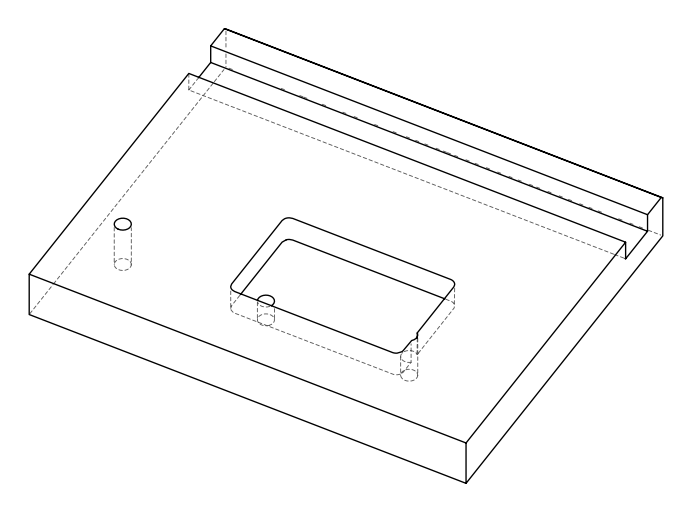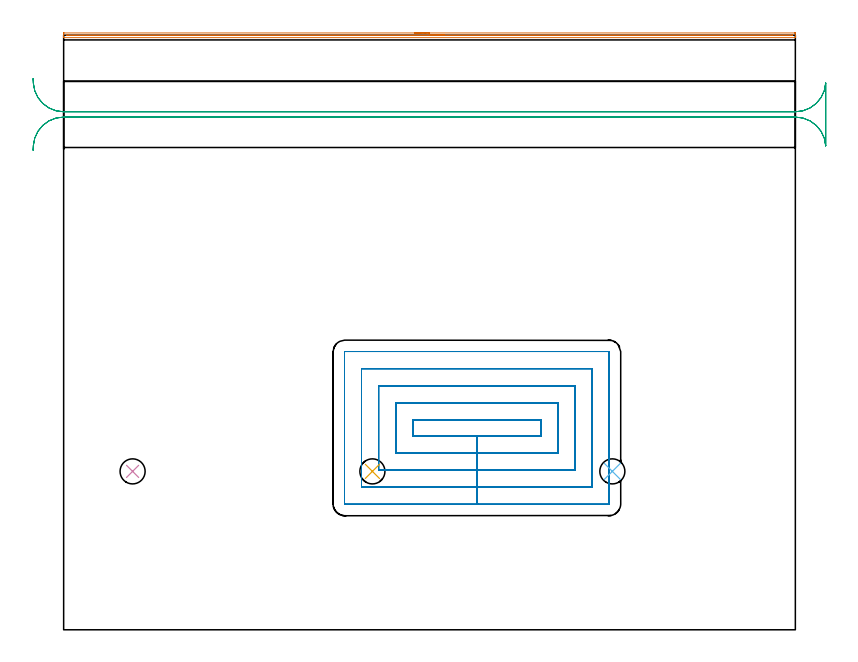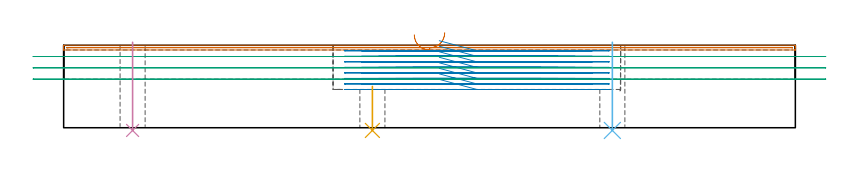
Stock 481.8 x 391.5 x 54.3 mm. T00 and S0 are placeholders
(PLAN: 6 operations, 3 tool changes, 46.5 min)
(1 AREA_MILL | FG_CHAMFER_SURFACE | UGT0205_001 | 7.85 min | 2315 mm3)
(2 MILL_RECTANGULAR_POCKET | POCKET_RECTANGULAR_STRAIGHT | UGT0201_133 | Follow Part, ap 3.75, ae 75% | 31.19 min | 635651 mm3)
(3 MILL_RECTANGULAR_SLOT | SLOT_RECTANGULAR | UGT0201_019 | Follow Part, ap 10, ae 75% | 6.84 min | 467522 mm3)
(4 INDEXABLE_INSERT_DRILL_THROUGH_HOLE_FROM_SOLID | STEP1HOLE | NXT0302_004 | 0.23 min | 11546 mm3)
(5 INDEXABLE_INSERT_DRILL_THROUGH_HOLE_FROM_SOLID_1 | STEP1HOLE_1 | NXT0302_004 | 0.12 min | 5512 mm3)
(6 INDEXABLE_INSERT_DRILL_THROUGH_HOLE_FROM_SOLID_2 | STEP1HOLE_2 | NXT0302_004 | 0.23 min | 5947 mm3)
(TOOL UGT0205_001 | Chamfer Mill 20 x 3 x 45 deg. | D20 FL50 Z2)
(TOOL UGT0201_133 | Carbide End Mill 15.0 | D15 FL30 Z4)
(TOOL UGT0201_019 | End mill 40 mm | D40 FL63 Z6)
(TOOL NXT0302_004 | Index. Insert Drill 16.5mm [880-D1650L20-05] | D16.5 PA176 FL83 Z2)
(OP 1 AREA_MILL)
G17 G21 G94 G90
T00 M6
G54
G17 G0 G90 X230.9 Y393. S1061 M3
G43 Z64.3 H0
Z61.2
G94 G1 X230.938 Z60.328 F250.
X231.052 Z59.464
X231.241 Z58.612
X231.503 Z57.78
X231.837 Z56.974
X232.24 Z56.2
X232.709 Z55.464
X233.24 Z54.772
X233.829 Z54.129
X234.472 Z53.54
X235.164 Z53.008
X235.9 Z52.54
X236.674 Z52.137
X237.48 Z51.803
X238.312 Z51.541
X239.164 Z51.352
X240.028 Z51.238
X240.9 Z51.2
X481.183
X481.502 Y392.999 Z51.201
X481.756 Y392.994 Z51.204
X481.795 Y392.992 Z51.206
X481.8 Y392.751 Z51.446
Y391.016 Z53.178
Y390.357 Z53.842
Y390.09 Z54.11
X481.799 Y389.994 Z54.197
X481.796 Y389.945 Z54.247
X481.79 Y389.902 Z54.288
X481.63 Y389.9 Z54.3
X0.17
X0.01 Y389.903 Z54.288
X0.003 Y389.993 Z54.199
X0. Y390.09 Z54.11
Y390.357 Z53.843
Y391.016 Z53.178
Y392.213 Z51.983
X0.003 Y392.751 Z51.446
X0.005 Y392.992 Z51.206
X0.044 Y392.994 Z51.204
X0.298 Y393. Z51.2
X240.9
Y391.586 Z52.614
X479.397 Y391.585 Z52.615
X479.705 Y391.584 Z52.616
X479.763 Y391.581 Z52.619
X479.787 Y391.579 Z52.621
X479.79 Y391.568 Z52.632
X479.797 Y391.495 Z52.705
X479.792 Y391.344 Z52.856
X479.79 Y391.324 Z52.876
X479.763 Y391.321 Z52.879
X479.677 Y391.318 Z52.882
X479.397 Y391.315 Z52.885
X475.064 Y391.314 Z52.886
X2.403 Y391.315 Z52.885
X2.094 Y391.316 Z52.884
X2.037 Y391.319 Z52.881
X2.013 Y391.321 Z52.879
X2.01 Y391.332 Z52.868
X2.006 Y391.402 Z52.798
X2.018 Y391.579 Z52.621
X2.201 Y391.582 Z52.618
X2.403 Y391.584 Z52.616
X2.71 Y391.586 Z52.614
X2.99
X240.9
X241.772 Z52.652
X242.637 Z52.766
X243.488 Z52.955
X244.32 Z53.217
X245.126 Z53.551
X245.9 Z53.954
X246.636 Z54.423
X247.328 Z54.954
X247.971 Z55.543
X248.56 Z56.186
X249.092 Z56.878
X249.56 Z57.614
X249.963 Z58.388
X250.297 Z59.194
X250.559 Z60.026
X250.748 Z60.878
X250.862 Z61.743
X250.9 Z62.614
G0 Z64.3
M5
M2
(OP 2 MILL_RECTANGULAR_POCKET)
G17 G21 G94 G90
T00 M6
G54
G17 G0 G90 X247.329 Y127.6 S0 M3
G43 Z64.3 H0
Z57.3
G94 G1 X272.1 Z50.662 F250.
X314.3 F500.
Y138.2
X229.9
Y127.6
X272.1
Y116.35
X325.55
Y149.45
X218.65
Y116.35
X272.1
Y105.1
X336.8
Y160.7
X207.4
Y105.1
X272.1
Y93.85
X348.05
Y171.95
X196.15
Y93.85
X272.1
Y82.6
X358.9
G3 X359.3 Y83. R0.4
G1 Y182.8
G3 X358.9 Y183.2 R0.4
G1 X185.3
G3 X184.9 Y182.8 R0.4
G1 Y83.
G3 X185.3 Y82.6 R0.4
G1 X272.1
X273.1
G0 X247.329 Y127.6 Z53.662
G1 X272.1 Z47.025 F250.
X314.3 F500.
Y138.2
X229.9
Y127.6
X272.1
Y116.35
X325.55
Y149.45
X218.65
Y116.35
X272.1
Y105.1
X336.8
Y160.7
X207.4
Y105.1
X272.1
Y93.85
X348.05
Y171.95
X196.15
Y93.85
X272.1
Y82.6
X358.9
G3 X359.3 Y83. R0.4
G1 Y182.8
G3 X358.9 Y183.2 R0.4
G1 X185.3
G3 X184.9 Y182.8 R0.4
G1 Y83.
G3 X185.3 Y82.6 R0.4
G1 X272.1
X273.1
G0 X247.329 Y127.6 Z50.025
G1 X272.1 Z43.387 F250.
X314.3 F500.
Y138.2
X229.9
Y127.6
X272.1
Y116.35
X325.55
Y149.45
X218.65
Y116.35
X272.1
Y105.1
X336.8
Y160.7
X207.4
Y105.1
X272.1
Y93.85
X348.05
Y171.95
X196.15
Y93.85
X272.1
Y82.6
X358.9
G3 X359.3 Y83. R0.4
G1 Y182.8
G3 X358.9 Y183.2 R0.4
G1 X185.3
G3 X184.9 Y182.8 R0.4
G1 Y83.
G3 X185.3 Y82.6 R0.4
G1 X272.1
X273.1
G0 X247.329 Y127.6 Z46.387
G1 X272.1 Z39.75 F250.
X314.3 F500.
Y138.2
X229.9
Y127.6
X272.1
Y116.35
X325.55
Y149.45
X218.65
Y116.35
X272.1
Y105.1
X336.8
Y160.7
X207.4
Y105.1
X272.1
Y93.85
X348.05
Y171.95
X196.15
Y93.85
X272.1
Y82.6
X358.9
G3 X359.3 Y83. R0.4
G1 Y182.8
G3 X358.9 Y183.2 R0.4
G1 X185.3
G3 X184.9 Y182.8 R0.4
G1 Y83.
G3 X185.3 Y82.6 R0.4
G1 X272.1
X273.1
G0 X247.329 Y127.6 Z42.75
G1 X272.1 Z36.112 F250.
X314.3 F500.
Y138.2
X229.9
Y127.6
X272.1
Y116.35
X325.55
Y149.45
X218.65
Y116.35
X272.1
Y105.1
X336.8
Y160.7
X207.4
Y105.1
X272.1
Y93.85
X348.05
Y171.95
X196.15
Y93.85
X272.1
Y82.6
X358.9
G3 X359.3 Y83. R0.4
G1 Y182.8
G3 X358.9 Y183.2 R0.4
G1 X185.3
G3 X184.9 Y182.8 R0.4
G1 Y83.
G3 X185.3 Y82.6 R0.4
G1 X272.1
X273.1
G0 X247.329 Y127.6 Z39.112
G1 X272.1 Z32.475 F250.
X314.3 F500.
Y138.2
X229.9
Y127.6
X272.1
Y116.35
X325.55
Y149.45
X218.65
Y116.35
X272.1
Y105.1
X336.8
Y160.7
X207.4
Y105.1
X272.1
Y93.85
X348.05
Y171.95
X196.15
Y93.85
X272.1
Y82.6
X358.9
G3 X359.3 Y83. R0.4
G1 Y182.8
G3 X358.9 Y183.2 R0.4
G1 X185.3
G3 X184.9 Y182.8 R0.4
G1 Y83.
G3 X185.3 Y82.6 R0.4
G1 X272.1
X273.1
G0 X247.329 Y127.6 Z35.475
G1 X272.1 Z28.837 F250.
X314.3 F500.
Y138.2
X229.9
Y127.6
X272.1
Y116.35
X325.55
Y149.45
X218.65
Y116.35
X272.1
Y105.1
X336.8
Y160.7
X207.4
Y105.1
X272.1
Y93.85
X348.05
Y171.95
X196.15
Y93.85
X272.1
Y82.6
X358.9
G3 X359.3 Y83. R0.4
G1 Y182.8
G3 X358.9 Y183.2 R0.4
G1 X185.3
G3 X184.9 Y182.8 R0.4
G1 Y83.
G3 X185.3 Y82.6 R0.4
G1 X272.1
X273.1
G0 X247.329 Y127.6 Z31.837
G1 X272.1 Z25.2 F250.
X314.3 F500.
Y138.2
X229.9
Y127.6
X272.1
Y116.35
X325.55
Y149.45
X218.65
Y116.35
X272.1
Y105.1
X336.8
Y160.7
X207.4
Y105.1
X272.1
Y93.85
X348.05
Y171.95
X196.15
Y93.85
X272.1
Y82.6
X358.9
G3 X359.3 Y83. R0.4
G1 Y182.8
G3 X358.9 Y183.2 R0.4
G1 X185.3
G3 X184.9 Y182.8 R0.4
G1 Y83.
G3 X185.3 Y82.6 R0.4
G1 X272.1
X273.1
G0 Z64.3
M5
M2
(OP 3 MILL_RECTANGULAR_SLOT)
G17 G21 G94 G90
T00 M6
G54
G17 G0 G90 X-20.134 Y315.7 S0 M3
G43 Z64.3 H0
Z46.867
G94 G1 X-19.97 Y318.695 F250.
G2 X0. Y337.6 R20. F500.
G1 X481.8
G2 X501.77 Y318.695 R20.
G1 X501.8
Y360.005
X501.77
G2 X481.8 Y341.1 R20.
G1 X0.
G2 X-19.97 Y360.005 R20.
G1 X-20.134 Y363. F250.
G0 Y315.7 Z39.433
G1 X-19.97 Y318.695
G2 X0. Y337.6 R20. F500.
G1 X481.8
G2 X501.77 Y318.695 R20.
G1 X501.8
Y360.005
X501.77
G2 X481.8 Y341.1 R20.
G1 X0.
G2 X-19.97 Y360.005 R20.
G1 X-20.134 Y363. F250.
G0 Y315.7 Z32.
G1 X-19.97 Y318.695
G2 X0. Y337.6 R20. F500.
G1 X481.8
G2 X501.77 Y318.695 R20.
G1 X501.8
Y360.005
X501.77
G2 X481.8 Y341.1 R20.
G1 X0.
G2 X-19.97 Y360.005 R20.
G1 X-20.134 Y363. F250.
G0 Z64.3
M5
M2
(OP 4 INDEXABLE_INSERT_DRILL_THROUGH_HOLE_FROM_SOLID)
G17 G21 G94 G90
T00 M6
G54
G17 G0 G90 X45.4 Y104.3 S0 M3
G43 Z64.3 H1
G94 G81 G98 Z-1.788 F250. R56.3
G80
M5
M2
(OP 5 INDEXABLE_INSERT_DRILL_THROUGH_HOLE_FROM_SOLID_1)
G17 G21 G94 G90
T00 M6
G54
G17 G0 G90 X203.3 Y104.3 S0 M3
G43 Z64.3 H1
G94 G81 G98 Z-1.788 F250. R27.2
G80
M5
M2
(OP 6 INDEXABLE_INSERT_DRILL_THROUGH_HOLE_FROM_SOLID_2)
G17 G21 G94 G90
T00 M6
G54
G17 G0 G90 X361.3 Y104.3 S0 M3
G43 Z64.3 H1
G94 G81 G98 Z-1.788 F250. R56.3
G80
M5
M2
